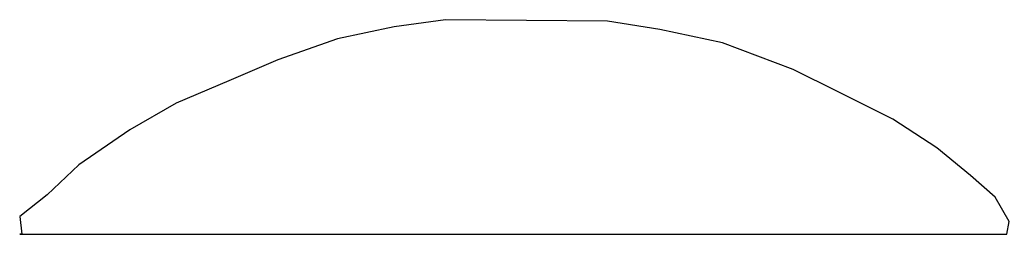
# Model space of a CAD drawing. Extents: x 0 to 311, y 0 to 67.
import ezdxf

# ---------------------------------------------------------------- set-up
doc = ezdxf.new("R2010")
doc.units = 0

msp = doc.modelspace()

# ---------------------------------------------------------------- linework, layer by layer
msp.add_polyline3d([(0, 0, 0), (310.6, 0, 0), (311.4, 4, 0), (307, 11.6, 0), (299.2, 18.4, 0), (288.6, 27.2, 0), (274.8, 36.2, 0), (257.6, 44.8, 0), (243.4, 51.8, 0), (221.2, 60.2, 0), (201.4, 64.4, 0), (185, 67, 0), (134, 67.4, 0), (117.8, 65.2, 0), (100, 61.4, 0), (81.2, 54.8, 0), (65.8, 48.2, 0), (49.2, 41.2, 0), (34.6, 32.8, 0), (18.6, 21.8, 0), (8.6, 12.4, 0), (0, 5.6, 0), (0.6, 0, 0), (0, 0, 0)])

doc.saveas('drawing.dxf')
